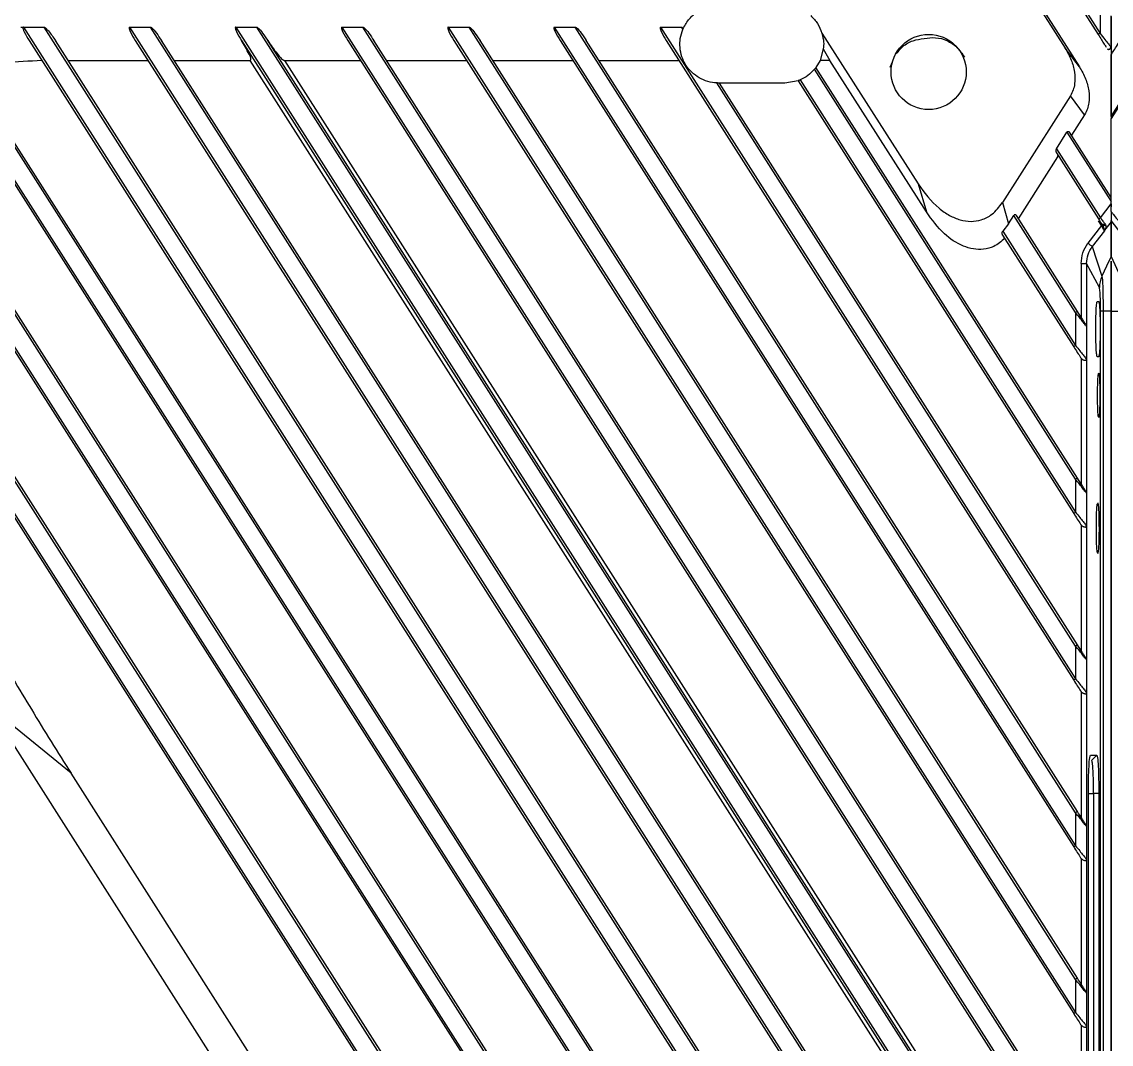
# Model space of a CAD drawing. Header units: millimetres. Extents: x 620 to 19791, y 2539 to 6969.
# Drawn here: x 5775.3 to 5873.9, y 3710.3 to 3802.7 of the extents above; entities that cross this region are included whole.
import ezdxf

# ---------------------------------------------------------------- set-up
doc = ezdxf.new("R2010")
doc.units = ezdxf.units.MM

# ---------------------------------------------------------------- blocks, each defined once
blk = doc.blocks.new('tugj')
at = {"color": 7, "linetype": 'Continuous', "lineweight": 25}
for p, q in [((12439.716, 5155.508), (12454.374, 5132.5)), ((12439.885, 5155.615), (12454.543, 5132.608)), ((12437.759, 5152.997), (12452.681, 5129.575)), ((12455.543, 5125.082), (12473.326, 5152.997)), ((12437.619, 5152.892), (12451.391, 5131.273)), ((12454.543, 5135.4), (12454.543, 5132.608)), ((12455.543, 5131.352), (12455.543, 5134.202)), ((12455.543, 5134.144), (12455.543, 5131.352)), ((12349.824, 5132.585), (12452.333, 4971.678)), ((12356.928, 5133.16), (12357.168, 5133.159)), ((12357.168, 5133.159), (12359.063, 5133.16)), ((12357.168, 5133.159), (12452.334, 4983.776)), ((12452.333, 4986.753), (12359.063, 5133.16)), ((12366.768, 5133.161), (12368.666, 5133.161)), ((12366.768, 5133.161), (12452.333, 4998.851)), ((12452.333, 5001.829), (12368.666, 5133.161)), ((12376.373, 5133.161), (12378.27, 5133.161)), ((12376.373, 5133.161), (12452.333, 5013.926)), ((12452.333, 5016.904), (12378.27, 5133.161)), ((12385.977, 5133.161), (12387.874, 5133.161)), ((12385.977, 5133.161), (12452.333, 5029.002)), ((12452.333, 5031.98), (12387.874, 5133.161)), ((12395.581, 5133.161), (12397.478, 5133.161)), ((12395.581, 5133.161), (12452.333, 5044.077)), ((12452.333, 5047.055), (12397.478, 5133.161)), ((12405.185, 5133.161), (12407.082, 5133.161)), ((12405.185, 5133.161), (12452.333, 5059.152)), ((12452.333, 5062.13), (12407.082, 5133.161)), ((12414.789, 5133.161), (12416.686, 5133.161)), ((12414.789, 5133.161), (12452.333, 5074.228)), ((12416.812, 5132.963), (12416.686, 5133.161)), ((12416.812, 5132.963), (12416.852, 5133.054)), ((12429.393, 5132.629), (12438.08, 5118.993)), ((12452.333, 4968.7), (12348.169, 5132.206)), ((12452.502, 4971.785), (12350.88, 5131.3)), ((12357.692, 5131.96), (12452.165, 4983.668)), ((12452.502, 4986.861), (12360.063, 5131.961)), ((12367.296, 5131.961), (12452.165, 4998.743)), ((12452.502, 5001.936), (12369.667, 5131.961)), ((12376.9, 5131.961), (12452.165, 5013.819)), ((12452.502, 5017.012), (12379.271, 5131.961)), ((12386.504, 5131.961), (12452.165, 5028.894)), ((12452.502, 5032.087), (12388.875, 5131.961)), ((12396.108, 5131.961), (12452.165, 5043.97)), ((12452.502, 5047.162), (12398.479, 5131.961)), ((12405.712, 5131.961), (12452.165, 5059.045)), ((12452.502, 5062.238), (12408.084, 5131.961)), ((12415.316, 5131.961), (12452.165, 5074.12)), ((12452.681, 5129.575), (12451.391, 5131.273)), ((12455.543, 5131.352), (12455.543, 5125.095)), ((12348.843, 5130.775), (12452.165, 4968.593)), ((12429.517, 5131.195), (12429.226, 5130.161)), ((12429.517, 5131.195), (12430.102, 5130.161)), ((12455.543, 5125.082), (12455.543, 5130.666)), ((12459.049, 5130.424), (12455.543, 5124.92)), ((12361.21, 5130.161), (12368.443, 5130.161)), ((12370.814, 5130.161), (12377.691, 5130.161)), ((12451.911, 5013.658), (12377.691, 5130.161)), ((12380.774, 5130.161), (12387.651, 5130.161)), ((12380.774, 5130.161), (12452.755, 5017.173)), ((12390.022, 5130.161), (12397.255, 5130.161)), ((12399.626, 5130.161), (12406.859, 5130.161)), ((12409.23, 5130.161), (12416.463, 5130.161)), ((12452.333, 5092.281), (12428.715, 5129.355)), ((12429.226, 5130.161), (12428.846, 5129.52)), ((12452.502, 5092.389), (12428.846, 5129.52)), ((12430.102, 5130.161), (12429.226, 5130.161)), ((12438.834, 5116.454), (12430.102, 5130.161)), ((12435.569, 5129.545), (12435.768, 5130.03)), ((12452.333, 4956.603), (12342.775, 5128.574)), ((12427.236, 5128.325), (12426.043, 5128.116)), ((12427.236, 5128.325), (12452.165, 5089.196)), ((12427.426, 5128.4), (12452.333, 5089.303)), ((12452.333, 4953.625), (12341.169, 5128.118)), ((12452.502, 4956.71), (12343.411, 5127.949)), ((12452.333, 5077.206), (12419.898, 5128.119)), ((12452.502, 5077.313), (12420.137, 5128.116)), ((12426.043, 5128.116), (12420.137, 5128.116)), ((12341.95, 5126.52), (12452.165, 4953.517)), ((12451.859, 5126.948), (12445.713, 5117.3)), ((12453.148, 5125.25), (12451.859, 5126.948)), ((12453.148, 5125.25), (12451.962, 5123.387)), ((12455.543, 5125.082), (12455.543, 5124.92)), ((12455.543, 5116.494), (12455.543, 5124.92)), ((12450.598, 5122.177), (12451.547, 5123.666)), ((12451.547, 5123.666), (12455.543, 5117.394)), ((12455.543, 5117.766), (12451.784, 5123.666)), ((12452.333, 4941.527), (12337.58, 5121.653)), ((12447.16, 5115.849), (12450.717, 5121.433)), ((12450.581, 5121.836), (12450.598, 5121.805)), ((12450.598, 5122.177), (12454.576, 5115.934)), ((12450.598, 5121.805), (12454.407, 5115.826)), ((12452.502, 4941.635), (12338.946, 5119.882)), ((12452.333, 4938.549), (12337.236, 5119.216)), ((12438.08, 5118.993), (12438.834, 5116.454)), ((12338.646, 5116.63), (12452.165, 4938.442)), ((12445.713, 5117.3), (12446.278, 5115.397)), ((12454.576, 5115.934), (12455.543, 5117.195)), ((12455.543, 5117.195), (12455.543, 5117.394)), ((12455.543, 5117.195), (12455.543, 5116.907)), ((12446.278, 5115.397), (12446.745, 5116.129)), ((12452.333, 5107.357), (12446.745, 5116.129)), ((12452.502, 5107.464), (12446.982, 5116.129)), ((12455.543, 5115.557), (12454.961, 5114.797)), ((12457.282, 5113.456), (12455.543, 5115.692)), ((12446.278, 5115.397), (12445.747, 5114.717)), ((12445.747, 5114.717), (12452.333, 5104.379)), ((12454.669, 5115.229), (12453.446, 5113.624)), ((12454.932, 5114.753), (12453.842, 5113.324)), ((12454.931, 5114.754), (12454.929, 5114.776)), ((12454.96, 5114.797), (12454.932, 5114.773)), ((12454.961, 5114.797), (12454.932, 5114.753)), ((12454.984, 5115.378), (12455.034, 5115.294)), ((12445.731, 5114.371), (12452.165, 5104.271)), ((12453.842, 5113.324), (12454.719, 5110.656)), ((12452.834, 5111.801), (12452.834, 5106.943)), ((12453.333, 5111.801), (12453.333, 5106.102)), ((12454.488, 5109.617), (12453.333, 5111.801)), ((12455.542, 5112.426), (12456.366, 5110.656)), ((12455.543, 5112.357), (12455.543, 5112.426)), ((12454.719, 5110.656), (12454.747, 5110.428)), ((12454.291, 5108.366), (12454.422, 5108.366)), ((12452.333, 5107.357), (12452.333, 5104.379)), ((12454.593, 4868.257), (12454.593, 5107.475)), ((12454.818, 5107.475), (12454.593, 5107.475)), ((12455.543, 5107.475), (12454.818, 5107.475)), ((12454.818, 5107.475), (12454.818, 4868.257)), ((12455.543, 5107.475), (12456.268, 5107.475)), ((12455.543, 4868.256), (12455.543, 5107.475)), ((12455.543, 5107.475), (12455.543, 4868.256)), ((12453.333, 5106.102), (12453.333, 5103.123)), ((12452.834, 5103.23), (12452.789, 5103.291)), ((12452.834, 5103.23), (12452.834, 5091.867)), ((12453.333, 5103.123), (12453.333, 5091.027)), ((12454.422, 5103.366), (12454.291, 5103.366)), ((12452.333, 5092.281), (12452.333, 5089.303)), ((12453.333, 5091.027), (12453.333, 5088.047)), ((12452.834, 5088.154), (12452.789, 5088.216)), ((12452.834, 5088.154), (12452.834, 5076.792)), ((12453.333, 5088.047), (12453.333, 5075.951)), ((12452.333, 5077.206), (12452.333, 5074.228)), ((12453.333, 5075.951), (12453.333, 5072.972)), ((12452.834, 5073.079), (12452.789, 5073.14)), ((12452.834, 5073.079), (12452.834, 5061.717)), ((12453.333, 5072.972), (12453.333, 5060.876)), ((12398.598, 5001.866), (12354.112, 5071.695)), ((12361.491, 5065.695), (12354.112, 5071.695)), ((12453.674, 5067.34), (12454.25, 5067.34)), ((12453.777, 5066.866), (12454.25, 5067.34)), ((12452.834, 4922.316), (12361.491, 5065.695)), ((12453.492, 5004.866), (12453.492, 5063.865)), ((12454.432, 5063.865), (12453.959, 5063.866)), ((12453.959, 5063.866), (12453.959, 5004.865)), ((12454.432, 5063.865), (12454.432, 5004.866)), ((12452.333, 5062.13), (12452.333, 5059.152)), ((12453.333, 5060.876), (12453.333, 5057.897)), ((12452.834, 5058.003), (12452.789, 5058.065)), ((12452.834, 5058.003), (12452.834, 5046.641)), ((12453.333, 5057.897), (12453.333, 5045.8)), ((12452.333, 5047.055), (12452.333, 5044.077)), ((12453.333, 5045.8), (12453.333, 5042.821)), ((12452.834, 5042.928), (12452.789, 5042.989)), ((12452.834, 5042.928), (12452.834, 5031.566)), ((12453.333, 5042.821), (12453.333, 5030.725))]:
    blk.add_line(p, q, dxfattribs=at)
at = {"color": 8, "linetype": 'Continuous', "lineweight": 25}
for p, q in [((12454.669, 5115.229), (12454.4, 5115.651)), ((12453.492, 5063.866), (12453.959, 5063.866))]:
    blk.add_line(p, q, dxfattribs=at)
at = {"color": 7, "linetype": 'Continuous', "lineweight": 25, "flags": 128}
for points in [[(12454.407, 5115.826), (12454.41, 5115.828), (12454.42, 5115.834), (12454.436, 5115.844), (12454.457, 5115.858), (12454.482, 5115.874), (12454.511, 5115.892), (12454.543, 5115.913), (12454.576, 5115.934)], [(12455.543, 5112.426), (12455.131, 5111.541), (12454.719, 5110.656)], [(12452.165, 5089.196), (12452.168, 5089.198), (12452.177, 5089.204), (12452.193, 5089.214), (12452.214, 5089.227), (12452.239, 5089.244), (12452.269, 5089.262), (12452.3, 5089.282), (12452.333, 5089.303)], [(12452.502, 5077.313), (12452.499, 5077.311), (12452.489, 5077.305), (12452.473, 5077.295), (12452.452, 5077.282), (12452.427, 5077.265), (12452.398, 5077.247), (12452.366, 5077.227), (12452.333, 5077.206)], [(12452.165, 5059.045), (12452.168, 5059.047), (12452.177, 5059.053), (12452.193, 5059.063), (12452.214, 5059.077), (12452.239, 5059.093), (12452.269, 5059.111), (12452.3, 5059.132), (12452.333, 5059.152)], [(12452.165, 5043.97), (12452.168, 5043.972), (12452.177, 5043.978), (12452.193, 5043.988), (12452.214, 5044.001), (12452.239, 5044.017), (12452.269, 5044.036), (12452.3, 5044.056), (12452.333, 5044.077)]]:
    blk.add_lwpolyline(points, dxfattribs=at)
at = {"color": 7, "linetype": 'Continuous', "lineweight": 25}
blk.add_circle((12439.043, 5129.116), 3.4, dxfattribs=at)
for points, knots in [([(12416.852, 5133.054), (12417.02, 5133.36), (12417.342, 5133.948), (12418.119, 5134.582), (12419.016, 5135.034), (12419.691, 5135.088), (12420.043, 5135.116)], [0, 0, 0, 0, 0.26106, 0.500391, 0.739404, 1, 1, 1, 1]), ([(12428.377, 5134.224), (12428.601, 5133.993), (12429.049, 5133.531), (12429.278, 5132.929), (12429.393, 5132.629)], [0, 0, 0, 0, 0.499996, 1, 1, 1, 1]), ([(12357.168, 5133.159), (12357.161, 5133.157), (12357.15, 5133.153), (12357.14, 5133.142), (12357.134, 5133.131), (12357.125, 5133.08), (12357.163, 5132.944), (12357.328, 5132.549), (12357.534, 5132.217), (12357.692, 5131.96)], [0, 0, 0, 0, 0.016921, 0.024253, 0.031357, 0.045216, 0.138911, 0.335369, 1, 1, 1, 1]), ([(12359.063, 5133.16), (12359.073, 5133.158), (12359.141, 5133.144), (12359.265, 5133.016), (12359.613, 5132.648), (12359.866, 5132.262), (12360.063, 5131.961)], [0, 0, 0, 0, 0.019704, 0.130074, 0.319679, 1, 1, 1, 1]), ([(12366.768, 5133.161), (12366.76, 5133.156), (12366.749, 5133.15), (12366.738, 5133.137), (12366.732, 5133.124), (12366.729, 5133.064), (12366.769, 5132.945), (12366.929, 5132.551), (12367.13, 5132.227), (12367.296, 5131.961)], [0, 0, 0, 0, 0.019696, 0.028163, 0.036209, 0.051522, 0.16048, 0.308579, 1, 1, 1, 1]), ([(12368.666, 5133.161), (12368.681, 5133.159), (12368.712, 5133.156), (12368.933, 5133.015), (12369.231, 5132.586), (12369.513, 5132.181), (12369.667, 5131.961)], [0, 0, 0, 0, 0.028461, 0.059006, 0.486057, 1, 1, 1, 1]), ([(12376.373, 5133.161), (12376.365, 5133.156), (12376.353, 5133.15), (12376.343, 5133.137), (12376.336, 5133.124), (12376.334, 5133.064), (12376.373, 5132.945), (12376.533, 5132.551), (12376.734, 5132.227), (12376.9, 5131.961)], [0, 0, 0, 0, 0.019678, 0.028145, 0.0362, 0.051514, 0.160476, 0.308567, 1, 1, 1, 1]), ([(12378.27, 5133.161), (12378.285, 5133.159), (12378.317, 5133.156), (12378.537, 5133.015), (12378.835, 5132.586), (12379.117, 5132.181), (12379.271, 5131.961)], [0, 0, 0, 0, 0.028479, 0.059007, 0.48607, 1, 1, 1, 1]), ([(12385.977, 5133.161), (12385.969, 5133.156), (12385.957, 5133.15), (12385.947, 5133.137), (12385.94, 5133.124), (12385.938, 5133.064), (12385.977, 5132.945), (12386.137, 5132.551), (12386.338, 5132.227), (12386.504, 5131.961)], [0, 0, 0, 0, 0.019696, 0.028163, 0.036209, 0.051522, 0.16048, 0.308579, 1, 1, 1, 1]), ([(12387.874, 5133.161), (12387.889, 5133.159), (12387.921, 5133.156), (12388.141, 5133.015), (12388.439, 5132.586), (12388.721, 5132.181), (12388.875, 5131.961)], [0, 0, 0, 0, 0.028461, 0.059006, 0.486057, 1, 1, 1, 1]), ([(12395.581, 5133.161), (12395.573, 5133.156), (12395.561, 5133.15), (12395.551, 5133.137), (12395.544, 5133.124), (12395.542, 5133.064), (12395.581, 5132.945), (12395.741, 5132.551), (12395.942, 5132.227), (12396.108, 5131.961)], [0, 0, 0, 0, 0.019678, 0.028145, 0.0362, 0.051514, 0.160476, 0.308567, 1, 1, 1, 1]), ([(12397.478, 5133.161), (12397.493, 5133.159), (12397.525, 5133.156), (12397.745, 5133.015), (12398.043, 5132.586), (12398.325, 5132.181), (12398.479, 5131.961)], [0, 0, 0, 0, 0.028479, 0.059007, 0.48607, 1, 1, 1, 1]), ([(12405.185, 5133.161), (12405.177, 5133.156), (12405.165, 5133.15), (12405.155, 5133.137), (12405.149, 5133.124), (12405.146, 5133.064), (12405.185, 5132.945), (12405.345, 5132.551), (12405.546, 5132.227), (12405.712, 5131.961)], [0, 0, 0, 0, 0.019696, 0.028163, 0.036209, 0.051522, 0.16048, 0.308579, 1, 1, 1, 1]), ([(12407.082, 5133.161), (12407.097, 5133.159), (12407.129, 5133.156), (12407.35, 5133.015), (12407.648, 5132.586), (12407.93, 5132.181), (12408.084, 5131.961)], [0, 0, 0, 0, 0.028461, 0.059006, 0.486057, 1, 1, 1, 1]), ([(12414.789, 5133.161), (12414.781, 5133.156), (12414.769, 5133.15), (12414.759, 5133.137), (12414.753, 5133.124), (12414.75, 5133.064), (12414.789, 5132.945), (12414.949, 5132.551), (12415.15, 5132.227), (12415.316, 5131.961)], [0, 0, 0, 0, 0.019678, 0.028145, 0.0362, 0.051514, 0.160476, 0.308567, 1, 1, 1, 1]), ([(12419.898, 5128.119), (12419.619, 5128.15), (12419.059, 5128.212), (12418.279, 5128.555), (12417.6, 5129.061), (12417.062, 5129.717), (12416.695, 5130.482), (12416.524, 5131.311), (12416.542, 5132.163), (12416.722, 5132.696), (12416.812, 5132.963)], [0, 0, 0, 0, 0.124998, 0.249998, 0.374997, 0.499999, 0.625, 0.75, 0.874999, 1, 1, 1, 1]), ([(12416.686, 5133.161), (12416.701, 5133.159), (12416.734, 5133.155), (12416.777, 5133.126), (12416.811, 5133.094), (12416.835, 5133.07), (12416.847, 5133.058), (12416.85, 5133.055), (12416.851, 5133.054), (12416.852, 5133.054), (12416.852, 5133.054)], [0, 0, 0, 0, 0.22483, 0.4848979, 0.7403259, 0.9285529, 0.9788971, 0.9930536, 0.9973877, 1, 1, 1, 1]), ([(12429.393, 5132.629), (12429.457, 5132.348), (12429.587, 5131.783), (12429.541, 5131.392), (12429.517, 5131.195)], [0, 0, 0, 0, 0.49641, 1, 1, 1, 1]), ([(12438.635, 5132.135), (12438.981, 5132.187), (12439.679, 5132.29), (12440.722, 5131.99), (12441.659, 5131.389), (12442.069, 5130.768), (12442.278, 5130.451)], [0, 0, 0, 0, 0.241489, 0.486466, 0.738115, 1, 1, 1, 1]), ([(12454.543, 5132.608), (12454.521, 5132.594), (12454.476, 5132.566), (12454.421, 5132.53), (12454.382, 5132.505), (12454.376, 5132.502), (12454.374, 5132.5)], [0, 0, 0, 0, 0.250008, 0.500015, 0.749988, 1, 1, 1, 1]), ([(12454.374, 5132.5), (12454.478, 5132.337), (12454.664, 5132.045), (12454.921, 5131.641), (12455.042, 5131.452), (12455.099, 5131.362)], [0, 0, 0, 0, 0.397401, 0.713943, 1, 1, 1, 1]), ([(12455.543, 5130.666), (12455.546, 5130.671), (12455.552, 5130.681), (12455.604, 5130.763), (12455.686, 5130.891), (12455.849, 5131.146), (12456.138, 5131.6), (12456.396, 5132.006), (12456.543, 5132.236)], [0, 0, 0, 0, 0.07756, 0.161491, 0.258162, 0.37152, 0.644887, 1, 1, 1, 1]), ([(12377.691, 5130.161), (12377.695, 5130.161), (12377.704, 5130.161), (12377.715, 5130.165), (12377.725, 5130.172), (12377.736, 5130.186), (12377.744, 5130.212), (12377.75, 5130.4), (12377.456, 5131.012), (12377.137, 5131.557), (12376.9, 5131.961)], [0, 0, 0, 0, 0.006371, 0.012183, 0.017821, 0.023738, 0.037754, 0.056227, 0.300884, 1, 1, 1, 1]), ([(12379.271, 5131.961), (12379.541, 5131.56), (12379.927, 5130.989), (12380.413, 5130.409), (12380.634, 5130.22), (12380.721, 5130.169), (12380.758, 5130.163), (12380.774, 5130.161)], [0, 0, 0, 0, 0.612481, 0.875281, 0.953429, 0.980186, 1, 1, 1, 1]), ([(12436.148, 5130.774), (12436.324, 5130.999), (12436.717, 5131.505), (12437.602, 5132.007), (12438.295, 5132.093), (12438.635, 5132.135)], [0, 0, 0, 0, 0.289943, 0.651679, 1, 1, 1, 1]), ([(12451.391, 5131.273), (12451.59, 5130.919), (12451.973, 5130.24), (12452.268, 5129.128), (12452.29, 5128.202), (12452.137, 5127.465), (12451.954, 5127.125), (12451.859, 5126.948)], [0, 0, 0, 0, 0.265758, 0.510552, 0.747401, 0.868764, 1, 1, 1, 1]), ([(12455.206, 5131.206), (12455.22, 5131.195), (12455.249, 5131.171), (12455.306, 5131.155), (12455.367, 5131.158), (12455.426, 5131.185), (12455.472, 5131.232), (12455.5, 5131.29), (12455.513, 5131.35), (12455.51, 5131.389), (12455.509, 5131.408)], [0, 0, 0, 0, 0.113514, 0.239872, 0.375647, 0.515149, 0.651713, 0.779781, 0.89615, 1, 1, 1, 1]), ([(12455.507, 5131.397), (12455.515, 5131.387), (12455.538, 5131.358), (12455.541, 5131.354), (12455.543, 5131.352)], [0, 0, 0, 0, 0.356731, 1, 1, 1, 1]), ([(12358.851, 5130.142), (12357.724, 5130.09), (12355.471, 5129.987), (12353.266, 5129.519), (12352.164, 5129.285)], [0, 0, 0, 0, 0.500298, 1, 1, 1, 1]), ([(12428.715, 5129.355), (12428.527, 5129.158), (12428.153, 5128.765), (12427.668, 5128.522), (12427.426, 5128.4)], [0, 0, 0, 0, 0.5000034, 1, 1, 1, 1]), ([(12428.846, 5129.52), (12428.845, 5129.518), (12428.842, 5129.514), (12428.826, 5129.494), (12428.808, 5129.47), (12428.784, 5129.438), (12428.752, 5129.399), (12428.728, 5129.371), (12428.715, 5129.355)], [0, 0, 0, 0, 0.230992, 0.356016, 0.487555, 0.65995, 0.80914, 1, 1, 1, 1]), ([(12452.681, 5129.575), (12452.88, 5129.224), (12453.266, 5128.547), (12453.556, 5127.433), (12453.579, 5126.504), (12453.429, 5125.766), (12453.244, 5125.426), (12453.148, 5125.25)], [0, 0, 0, 0, 0.2638017, 0.5105801, 0.7473813, 0.8687497, 1, 1, 1, 1]), ([(12427.426, 5128.4), (12427.401, 5128.39), (12427.352, 5128.369), (12427.29, 5128.345), (12427.254, 5128.332), (12427.238, 5128.326), (12427.237, 5128.326), (12427.236, 5128.325)], [0, 0, 0, 0, 0.251136, 0.502408, 0.745106, 0.871063, 1, 1, 1, 1]), ([(12420.043, 5128.116), (12420.023, 5128.116), (12419.978, 5128.116), (12419.927, 5128.118), (12419.898, 5128.119)], [0, 0, 0, 0, 0.441379, 1, 1, 1, 1]), ([(12420.137, 5128.116), (12420.136, 5128.115), (12420.133, 5128.115), (12420.113, 5128.115), (12420.083, 5128.115), (12420.057, 5128.115), (12420.043, 5128.116)], [0, 0, 0, 0, 0.251227, 0.496619, 0.727475, 1, 1, 1, 1]), ([(12451.547, 5123.666), (12451.557, 5123.681), (12451.575, 5123.708), (12451.609, 5123.735), (12451.643, 5123.745), (12451.686, 5123.744), (12451.74, 5123.724), (12451.769, 5123.686), (12451.784, 5123.666)], [0, 0, 0, 0, 0.1437223, 0.2649058, 0.3589069, 0.4736867, 0.7232949, 1, 1, 1, 1]), ([(12450.598, 5122.177), (12450.587, 5122.155), (12450.561, 5122.104), (12450.547, 5122.017), (12450.55, 5121.923), (12450.57, 5121.866), (12450.581, 5121.836)], [0, 0, 0, 0, 0.18873, 0.429006, 0.693897, 1, 1, 1, 1]), ([(12450.717, 5121.433), (12450.723, 5121.446), (12450.738, 5121.475), (12450.743, 5121.525), (12450.739, 5121.576), (12450.724, 5121.605), (12450.717, 5121.619)], [0, 0, 0, 0, 0.1995285, 0.4316166, 0.7144974, 1, 1, 1, 1]), ([(12438.08, 5118.993), (12438.661, 5118.201), (12439.471, 5117.098), (12440.889, 5116.134), (12441.867, 5115.715), (12442.859, 5115.554), (12443.862, 5115.709), (12444.911, 5116.246), (12445.422, 5116.918), (12445.713, 5117.3)], [0, 0, 0, 0, 0.3058604, 0.4260684, 0.5351693, 0.6391215, 0.7377225, 0.8505896, 1, 1, 1, 1]), ([(12455.543, 5117.394), (12455.543, 5117.449), (12455.544, 5117.54), (12455.542, 5117.645), (12455.543, 5117.705), (12455.543, 5117.74), (12455.543, 5117.762), (12455.543, 5117.765), (12455.543, 5117.766)], [0, 0, 0, 0, 0.3597436, 0.5955731, 0.7195568, 0.8257471, 0.9175048, 1, 1, 1, 1]), ([(12455.54, 5116.494), (12455.54, 5116.494), (12455.541, 5116.494), (12455.541, 5116.493), (12455.542, 5116.491), (12455.548, 5116.484), (12455.57, 5116.456), (12455.658, 5116.343), (12456.01, 5115.896), (12456.612, 5115.129), (12457.212, 5114.362), (12457.563, 5113.913), (12457.649, 5113.8), (12457.67, 5113.771), (12457.675, 5113.764), (12457.676, 5113.762), (12457.677, 5113.761), (12457.677, 5113.761), (12457.677, 5113.761), (12457.677, 5113.761), (12457.677, 5113.761), (12457.677, 5113.761)], [0, 0, 0, 0, 0.0000182, 0.0001591, 0.000557, 0.0020901, 0.0080688, 0.0316903, 0.1255832, 0.4999795, 0.8749481, 0.9687031, 0.9921486, 0.9980156, 0.9994835, 0.9998549, 0.9999514, 0.9999818, 0.9999914, 0.9999957, 1, 1, 1, 1]), ([(12455.543, 5116.494), (12455.543, 5116.399), (12455.543, 5116.218), (12455.543, 5115.97), (12455.543, 5115.804), (12455.543, 5115.716), (12455.543, 5115.7), (12455.543, 5115.692)], [0, 0, 0, 0, 0.286045, 0.548341, 0.786212, 0.89682, 1, 1, 1, 1]), ([(12445.923, 5114.069), (12445.611, 5113.792), (12445.052, 5113.295), (12444.014, 5113.049), (12443.07, 5113.082), (12441.814, 5113.448), (12440.244, 5114.515), (12439.337, 5115.762), (12438.834, 5116.454)], [0, 0, 0, 0, 0.142433, 0.255059, 0.359221, 0.46777, 0.704727, 1, 1, 1, 1]), ([(12446.982, 5116.129), (12446.966, 5116.149), (12446.937, 5116.186), (12446.883, 5116.207), (12446.84, 5116.206), (12446.806, 5116.197), (12446.773, 5116.17), (12446.755, 5116.143), (12446.745, 5116.129)], [0, 0, 0, 0, 0.29193, 0.52812, 0.642592, 0.735997, 0.854869, 1, 1, 1, 1]), ([(12454.407, 5115.826), (12454.462, 5115.74), (12454.573, 5115.566), (12454.664, 5115.423), (12454.71, 5115.351)], [0, 0, 0, 0, 0.500589, 1, 1, 1, 1]), ([(12454.576, 5115.934), (12454.65, 5115.832), (12454.799, 5115.629), (12454.922, 5115.462), (12454.984, 5115.378)], [0, 0, 0, 0, 0.4993639, 1, 1, 1, 1]), ([(12455.543, 5112.426), (12455.543, 5112.973), (12455.543, 5113.613), (12455.543, 5114.432), (12455.543, 5114.976), (12455.543, 5115.423), (12455.543, 5115.692)], [0, 0, 0, 0, 0.503553, 0.589135, 0.752665, 1, 1, 1, 1]), ([(12455.543, 5115.557), (12455.543, 5115.299), (12455.543, 5114.781), (12455.543, 5113.927), (12455.543, 5113.14), (12455.543, 5112.616), (12455.543, 5112.426)], [0, 0, 0, 0, 0.247913, 0.497848, 0.817733, 1, 1, 1, 1]), ([(12445.731, 5114.371), (12445.716, 5114.398), (12445.688, 5114.451), (12445.678, 5114.545), (12445.691, 5114.623), (12445.717, 5114.681), (12445.737, 5114.705), (12445.747, 5114.717)], [0, 0, 0, 0, 0.2782802, 0.5432175, 0.7806877, 0.8950488, 1, 1, 1, 1]), ([(12454.669, 5115.229), (12454.678, 5115.235), (12454.697, 5115.247), (12454.722, 5115.263), (12454.742, 5115.275), (12454.748, 5115.279), (12454.751, 5115.281)], [0, 0, 0, 0, 0.250021, 0.500028, 0.750024, 1, 1, 1, 1]), ([(12454.929, 5114.776), (12454.915, 5114.793), (12454.887, 5114.827), (12454.829, 5114.928), (12454.76, 5115.063), (12454.704, 5115.166), (12454.669, 5115.229)], [0, 0, 0, 0, 0.234098, 0.485811, 0.682716, 1, 1, 1, 1]), ([(12454.71, 5115.351), (12454.712, 5115.348), (12454.715, 5115.344), (12454.718, 5115.338), (12454.72, 5115.336), (12454.721, 5115.334), (12454.722, 5115.332), (12454.723, 5115.331), (12454.724, 5115.329), (12454.726, 5115.325), (12454.731, 5115.316), (12454.736, 5115.307), (12454.74, 5115.301), (12454.745, 5115.293), (12454.748, 5115.287), (12454.751, 5115.281)], [0, 0, 0, 0, 0.133921, 0.177122, 0.209497, 0.233787, 0.258794, 0.307775, 0.353011, 0.400896, 0.518357, 0.696192, 0.747448, 0.773931, 1, 1, 1, 1]), ([(12454.753, 5115.316), (12454.744, 5115.321), (12454.727, 5115.329), (12454.717, 5115.342), (12454.712, 5115.349)], [0, 0, 0, 0, 0.552735, 1, 1, 1, 1]), ([(12454.751, 5115.281), (12454.767, 5115.269), (12454.791, 5115.251), (12454.839, 5115.241), (12454.879, 5115.239), (12454.922, 5115.244), (12454.964, 5115.255), (12455.002, 5115.272), (12455.024, 5115.287), (12455.034, 5115.294)], [0, 0, 0, 0, 0.232207, 0.359682, 0.49137, 0.624236, 0.75513, 0.881149, 1, 1, 1, 1]), ([(12454.751, 5115.281), (12454.797, 5115.18), (12454.871, 5115.018), (12454.924, 5114.849), (12454.93, 5114.796), (12454.932, 5114.773)], [0, 0, 0, 0, 0.481491, 0.776946, 1, 1, 1, 1]), ([(12455.034, 5115.294), (12455.049, 5115.248), (12455.078, 5115.16), (12455.056, 5114.985), (12454.998, 5114.871), (12454.96, 5114.797)], [0, 0, 0, 0, 0.27284, 0.52877, 1, 1, 1, 1]), ([(12452.834, 5111.801), (12452.861, 5112.13), (12452.916, 5112.788), (12453.27, 5113.345), (12453.446, 5113.624)], [0, 0, 0, 0, 0.49999, 1, 1, 1, 1]), ([(12453.842, 5113.324), (12453.832, 5113.331), (12453.812, 5113.347), (12453.719, 5113.417), (12453.591, 5113.514), (12453.494, 5113.588), (12453.446, 5113.624)], [0, 0, 0, 0, 0.239414, 0.497145, 0.756452, 1, 1, 1, 1]), ([(12340.887, 5113.112), (12341.016, 5111.675), (12341.272, 5108.827), (12342.27, 5104.615), (12343.515, 5100.513), (12345.001, 5096.477), (12346.666, 5092.507), (12348.77, 5087.974), (12351.407, 5082.779), (12354.551, 5077.095), (12357.934, 5071.352), (12360.282, 5067.619), (12361.491, 5065.695)], [0, 0, 0, 0, 0.082893, 0.164199, 0.248341, 0.329369, 0.411417, 0.49587, 0.616703, 0.746396, 0.869316, 1, 1, 1, 1]), ([(12453.333, 5111.801), (12453.356, 5112.075), (12453.401, 5112.625), (12453.695, 5113.091), (12453.842, 5113.324)], [0, 0, 0, 0, 0.500221, 1, 1, 1, 1]), ([(12452.834, 5111.801), (12452.897, 5111.801), (12453.024, 5111.801), (12453.186, 5111.801), (12453.302, 5111.801), (12453.323, 5111.801), (12453.333, 5111.801)], [0, 0, 0, 0, 0.250005, 0.500001, 0.750001, 1, 1, 1, 1]), ([(12455.543, 5107.475), (12455.543, 5108.053), (12455.543, 5109.25), (12455.543, 5110.799), (12455.543, 5111.768), (12455.543, 5111.977), (12455.543, 5112.012)], [0, 0, 0, 0, 0.298207, 0.616574, 0.93494, 1, 1, 1, 1]), ([(12455.543, 5111.997), (12455.543, 5111.957), (12455.543, 5111.748), (12455.543, 5110.796), (12455.543, 5109.271), (12455.543, 5108.074), (12455.543, 5107.475)], [0, 0, 0, 0, 0.072204, 0.3812, 0.690221, 1, 1, 1, 1]), ([(12454.719, 5110.656), (12454.653, 5110.489), (12454.519, 5110.155), (12454.498, 5109.796), (12454.488, 5109.617)], [0, 0, 0, 0, 0.5, 1, 1, 1, 1]), ([(12454.593, 5107.475), (12454.591, 5107.746), (12454.588, 5108.287), (12454.564, 5108.977), (12454.529, 5109.474), (12454.502, 5109.569), (12454.488, 5109.617)], [0, 0, 0, 0, 0.2513493, 0.5021569, 0.7518734, 1, 1, 1, 1]), ([(12454.291, 5103.366), (12454.274, 5103.403), (12454.24, 5103.479), (12454.196, 5104.054), (12454.167, 5104.877), (12454.157, 5105.855), (12454.167, 5106.836), (12454.195, 5107.668), (12454.239, 5108.251), (12454.274, 5108.327), (12454.291, 5108.366)], [0, 0, 0, 0, 0.1254781, 0.2501353, 0.3738224, 0.4987156, 0.6235326, 0.7478732, 0.8738414, 1, 1, 1, 1]), ([(12454.422, 5108.366), (12454.439, 5108.328), (12454.473, 5108.252), (12454.517, 5107.677), (12454.546, 5106.854), (12454.556, 5105.876), (12454.546, 5104.894), (12454.518, 5104.063), (12454.474, 5103.48), (12454.439, 5103.404), (12454.422, 5103.366)], [0, 0, 0, 0, 0.1255, 0.250161, 0.373853, 0.498751, 0.623571, 0.747916, 0.873887, 1, 1, 1, 1]), ([(12452.502, 5107.464), (12452.499, 5107.462), (12452.494, 5107.459), (12452.455, 5107.434), (12452.399, 5107.399), (12452.355, 5107.371), (12452.333, 5107.357)], [0, 0, 0, 0, 0.249998, 0.500007, 0.749996, 1, 1, 1, 1]), ([(12453.333, 5106.102), (12453.326, 5106.109), (12453.312, 5106.124), (12453.235, 5106.23), (12453.124, 5106.363), (12452.951, 5106.582), (12452.685, 5106.91), (12452.458, 5107.199), (12452.333, 5107.357)], [0, 0, 0, 0, 0.098163, 0.217413, 0.343067, 0.459239, 0.704395, 1, 1, 1, 1]), ([(12453.255, 5106.281), (12453.235, 5106.313), (12453.193, 5106.379), (12453.079, 5106.558), (12452.853, 5106.913), (12452.643, 5107.243), (12452.502, 5107.464)], [0, 0, 0, 0, 0.115373, 0.245987, 0.496101, 1, 1, 1, 1]), ([(12453.255, 5106.281), (12453.277, 5106.248), (12453.317, 5106.186), (12453.328, 5106.128), (12453.333, 5106.102)], [0, 0, 0, 0, 0.5409877, 1, 1, 1, 1]), ([(12452.333, 5104.379), (12452.311, 5104.365), (12452.267, 5104.336), (12452.211, 5104.301), (12452.172, 5104.276), (12452.167, 5104.273), (12452.165, 5104.271)], [0, 0, 0, 0, 0.25001, 0.500027, 0.75, 1, 1, 1, 1]), ([(12452.165, 5104.271), (12452.275, 5104.098), (12452.494, 5103.753), (12452.691, 5103.444), (12452.789, 5103.291)], [0, 0, 0, 0, 0.502859, 1, 1, 1, 1]), ([(12452.333, 5104.379), (12452.461, 5104.217), (12452.693, 5103.923), (12452.964, 5103.593), (12453.131, 5103.372), (12453.245, 5103.236), (12453.306, 5103.156), (12453.328, 5103.119), (12453.331, 5103.122), (12453.333, 5103.123)], [0, 0, 0, 0, 0.3020722, 0.5506754, 0.665675, 0.787582, 0.9189876, 0.9644279, 1, 1, 1, 1]), ([(12452.834, 5103.23), (12452.859, 5103.203), (12452.908, 5103.151), (12453, 5103.095), (12453.093, 5103.06), (12453.175, 5103.042), (12453.24, 5103.038), (12453.285, 5103.051), (12453.32, 5103.082), (12453.328, 5103.108), (12453.333, 5103.123)], [0, 0, 0, 0, 0.134903, 0.261921, 0.39465, 0.52845, 0.642532, 0.748185, 0.855372, 1, 1, 1, 1]), ([(12454.422, 5097.866), (12454.408, 5097.896), (12454.381, 5097.956), (12454.346, 5098.417), (12454.323, 5099.074), (12454.314, 5099.857), (12454.322, 5100.642), (12454.346, 5101.311), (12454.375, 5101.682), (12454.401, 5101.844), (12454.415, 5101.858), (12454.422, 5101.865)], [0, 0, 0, 0, 0.125441, 0.24983, 0.373603, 0.498413, 0.62314, 0.747559, 0.873244, 0.936089, 1, 1, 1, 1]), ([(12454.422, 5101.865), (12454.436, 5101.835), (12454.463, 5101.775), (12454.498, 5101.314), (12454.521, 5100.657), (12454.53, 5099.874), (12454.522, 5099.09), (12454.498, 5098.42), (12454.469, 5098.049), (12454.443, 5097.887), (12454.429, 5097.873), (12454.422, 5097.866)], [0, 0, 0, 0, 0.1254407, 0.2498295, 0.3736033, 0.498413, 0.6231396, 0.7475592, 0.8732437, 0.9360892, 1, 1, 1, 1]), ([(12452.502, 5092.389), (12452.499, 5092.387), (12452.494, 5092.384), (12452.455, 5092.359), (12452.399, 5092.323), (12452.355, 5092.295), (12452.333, 5092.281)], [0, 0, 0, 0, 0.249993, 0.499999, 0.749986, 1, 1, 1, 1]), ([(12453.333, 5091.027), (12453.326, 5091.033), (12453.312, 5091.049), (12453.235, 5091.155), (12453.124, 5091.288), (12452.951, 5091.507), (12452.685, 5091.835), (12452.458, 5092.123), (12452.333, 5092.281)], [0, 0, 0, 0, 0.098062, 0.217261, 0.342942, 0.459129, 0.70437, 1, 1, 1, 1]), ([(12453.255, 5091.206), (12453.235, 5091.237), (12453.193, 5091.304), (12453.079, 5091.482), (12452.853, 5091.837), (12452.643, 5092.168), (12452.502, 5092.389)], [0, 0, 0, 0, 0.115373, 0.245987, 0.496101, 1, 1, 1, 1]), ([(12453.255, 5091.206), (12453.277, 5091.173), (12453.317, 5091.111), (12453.328, 5091.053), (12453.333, 5091.027)], [0, 0, 0, 0, 0.541521, 1, 1, 1, 1]), ([(12454.329, 5085.566), (12454.314, 5085.601), (12454.282, 5085.67), (12454.242, 5086.199), (12454.215, 5086.956), (12454.206, 5087.855), (12454.215, 5088.761), (12454.242, 5089.516), (12454.274, 5089.987), (12454.298, 5090.051), (12454.305, 5090.072)], [0, 0, 0, 0, 0.1343193, 0.2678161, 0.4002847, 0.5340429, 0.6677182, 0.8008865, 0.9357872, 1, 1, 1, 1]), ([(12454.329, 5090.165), (12454.345, 5090.13), (12454.377, 5090.061), (12454.417, 5089.532), (12454.443, 5088.775), (12454.453, 5087.875), (12454.444, 5086.972), (12454.417, 5086.208), (12454.377, 5085.672), (12454.345, 5085.601), (12454.329, 5085.566)], [0, 0, 0, 0, 0.125437, 0.250107, 0.373815, 0.498729, 0.623565, 0.747927, 0.873908, 1, 1, 1, 1]), ([(12452.165, 5089.196), (12452.275, 5089.023), (12452.494, 5088.678), (12452.691, 5088.369), (12452.789, 5088.216)], [0, 0, 0, 0, 0.502859, 1, 1, 1, 1]), ([(12452.333, 5089.303), (12452.461, 5089.142), (12452.693, 5088.847), (12452.964, 5088.518), (12453.131, 5088.296), (12453.245, 5088.161), (12453.306, 5088.081), (12453.328, 5088.043), (12453.331, 5088.046), (12453.333, 5088.047)], [0, 0, 0, 0, 0.30207, 0.550674, 0.66567, 0.787576, 0.918982, 0.964421, 1, 1, 1, 1]), ([(12452.834, 5088.154), (12452.859, 5088.127), (12452.908, 5088.075), (12453, 5088.019), (12453.093, 5087.985), (12453.175, 5087.967), (12453.24, 5087.963), (12453.285, 5087.976), (12453.32, 5088.007), (12453.328, 5088.033), (12453.333, 5088.047)], [0, 0, 0, 0, 0.134907, 0.2619174, 0.3946437, 0.5284387, 0.6425183, 0.7481746, 0.8553862, 1, 1, 1, 1]), ([(12453.333, 5075.951), (12453.326, 5075.958), (12453.312, 5075.973), (12453.235, 5076.079), (12453.124, 5076.212), (12452.951, 5076.431), (12452.685, 5076.759), (12452.458, 5077.048), (12452.333, 5077.206)], [0, 0, 0, 0, 0.098062, 0.21726, 0.34294, 0.45913, 0.704367, 1, 1, 1, 1]), ([(12453.255, 5076.131), (12453.235, 5076.162), (12453.193, 5076.229), (12453.079, 5076.407), (12452.853, 5076.762), (12452.643, 5077.092), (12452.502, 5077.313)], [0, 0, 0, 0, 0.115373, 0.245985, 0.496104, 1, 1, 1, 1]), ([(12453.255, 5076.131), (12453.277, 5076.097), (12453.317, 5076.035), (12453.328, 5075.978), (12453.333, 5075.951)], [0, 0, 0, 0, 0.541535, 1, 1, 1, 1]), ([(12452.333, 5074.228), (12452.311, 5074.214), (12452.267, 5074.186), (12452.211, 5074.15), (12452.172, 5074.125), (12452.167, 5074.122), (12452.165, 5074.12)], [0, 0, 0, 0, 0.249999, 0.500017, 0.749999, 1, 1, 1, 1]), ([(12452.165, 5074.12), (12452.275, 5073.947), (12452.494, 5073.603), (12452.691, 5073.294), (12452.789, 5073.14)], [0, 0, 0, 0, 0.502857, 1, 1, 1, 1]), ([(12452.333, 5074.228), (12452.461, 5074.066), (12452.693, 5073.772), (12452.964, 5073.443), (12453.131, 5073.221), (12453.245, 5073.086), (12453.306, 5073.006), (12453.328, 5072.968), (12453.331, 5072.971), (12453.333, 5072.972)], [0, 0, 0, 0, 0.302067, 0.550672, 0.665668, 0.787576, 0.918981, 0.964421, 1, 1, 1, 1]), ([(12452.834, 5073.079), (12452.859, 5073.052), (12452.908, 5073), (12453, 5072.944), (12453.093, 5072.91), (12453.175, 5072.891), (12453.24, 5072.887), (12453.285, 5072.901), (12453.32, 5072.931), (12453.328, 5072.957), (12453.333, 5072.972)], [0, 0, 0, 0, 0.134907, 0.261917, 0.394643, 0.528439, 0.642518, 0.748174, 0.855383, 1, 1, 1, 1]), ([(12453.492, 5063.865), (12453.495, 5064.314), (12453.5, 5065.223), (12453.542, 5066.384), (12453.603, 5067.182), (12453.651, 5067.288), (12453.674, 5067.34)], [0, 0, 0, 0, 0.246594, 0.499973, 0.753386, 1, 1, 1, 1]), ([(12454.25, 5067.34), (12454.274, 5067.288), (12454.321, 5067.182), (12454.382, 5066.384), (12454.424, 5065.224), (12454.43, 5064.314), (12454.432, 5063.865)], [0, 0, 0, 0, 0.246579, 0.499961, 0.753347, 1, 1, 1, 1]), ([(12453.959, 5063.866), (12453.958, 5064.072), (12453.958, 5064.471), (12453.947, 5065.046), (12453.928, 5065.587), (12453.897, 5066.179), (12453.867, 5066.523), (12453.838, 5066.697), (12453.815, 5066.82), (12453.793, 5066.846), (12453.777, 5066.866)], [0, 0, 0, 0, 0.13099, 0.254123, 0.382192, 0.521229, 0.748531, 0.776108, 0.827291, 1, 1, 1, 1]), ([(12452.502, 5062.238), (12452.499, 5062.236), (12452.494, 5062.233), (12452.455, 5062.208), (12452.399, 5062.173), (12452.355, 5062.144), (12452.333, 5062.13)], [0, 0, 0, 0, 0.249998, 0.500007, 0.749996, 1, 1, 1, 1]), ([(12453.333, 5060.876), (12453.326, 5060.883), (12453.312, 5060.898), (12453.235, 5061.004), (12453.124, 5061.137), (12452.951, 5061.356), (12452.685, 5061.684), (12452.458, 5061.973), (12452.333, 5062.13)], [0, 0, 0, 0, 0.098062, 0.21726, 0.34294, 0.45913, 0.704367, 1, 1, 1, 1]), ([(12453.255, 5061.055), (12453.235, 5061.087), (12453.193, 5061.153), (12453.079, 5061.331), (12452.853, 5061.686), (12452.643, 5062.017), (12452.502, 5062.238)], [0, 0, 0, 0, 0.115371, 0.245985, 0.4961, 1, 1, 1, 1]), ([(12453.255, 5061.055), (12453.277, 5061.022), (12453.317, 5060.96), (12453.328, 5060.902), (12453.333, 5060.876)], [0, 0, 0, 0, 0.541535, 1, 1, 1, 1]), ([(12452.165, 5059.045), (12452.275, 5058.872), (12452.494, 5058.527), (12452.691, 5058.218), (12452.789, 5058.065)], [0, 0, 0, 0, 0.502859, 1, 1, 1, 1]), ([(12452.333, 5059.152), (12452.461, 5058.991), (12452.693, 5058.696), (12452.964, 5058.367), (12453.131, 5058.146), (12453.245, 5058.01), (12453.306, 5057.93), (12453.328, 5057.892), (12453.331, 5057.895), (12453.333, 5057.897)], [0, 0, 0, 0, 0.30207, 0.550671, 0.66567, 0.787576, 0.918981, 0.964421, 1, 1, 1, 1]), ([(12452.834, 5058.003), (12452.859, 5057.977), (12452.908, 5057.924), (12453, 5057.868), (12453.093, 5057.834), (12453.175, 5057.816), (12453.24, 5057.812), (12453.285, 5057.825), (12453.32, 5057.856), (12453.328, 5057.882), (12453.333, 5057.897)], [0, 0, 0, 0, 0.134901, 0.261917, 0.394643, 0.528439, 0.642518, 0.748174, 0.855386, 1, 1, 1, 1]), ([(12452.502, 5047.162), (12452.499, 5047.161), (12452.494, 5047.158), (12452.455, 5047.133), (12452.399, 5047.097), (12452.355, 5047.069), (12452.333, 5047.055)], [0, 0, 0, 0, 0.249997, 0.500002, 0.749991, 1, 1, 1, 1]), ([(12453.333, 5045.8), (12453.326, 5045.807), (12453.312, 5045.823), (12453.235, 5045.929), (12453.124, 5046.061), (12452.951, 5046.281), (12452.685, 5046.608), (12452.458, 5046.897), (12452.333, 5047.055)], [0, 0, 0, 0, 0.098062, 0.21726, 0.34294, 0.45913, 0.704369, 1, 1, 1, 1]), ([(12453.255, 5045.98), (12453.235, 5046.011), (12453.193, 5046.078), (12453.079, 5046.256), (12452.853, 5046.611), (12452.643, 5046.942), (12452.502, 5047.162)], [0, 0, 0, 0, 0.115373, 0.245988, 0.496102, 1, 1, 1, 1]), ([(12453.255, 5045.98), (12453.277, 5045.946), (12453.317, 5045.885), (12453.328, 5045.827), (12453.333, 5045.8)], [0, 0, 0, 0, 0.541525, 1, 1, 1, 1]), ([(12452.165, 5043.97), (12452.275, 5043.796), (12452.494, 5043.452), (12452.691, 5043.143), (12452.789, 5042.989)], [0, 0, 0, 0, 0.502858, 1, 1, 1, 1]), ([(12452.333, 5044.077), (12452.461, 5043.916), (12452.693, 5043.621), (12452.964, 5043.292), (12453.131, 5043.07), (12453.245, 5042.935), (12453.306, 5042.855), (12453.328, 5042.817), (12453.331, 5042.82), (12453.333, 5042.821)], [0, 0, 0, 0, 0.302069, 0.550672, 0.665669, 0.787576, 0.918981, 0.964419, 1, 1, 1, 1]), ([(12452.834, 5042.928), (12452.859, 5042.901), (12452.908, 5042.849), (12453, 5042.793), (12453.093, 5042.759), (12453.175, 5042.741), (12453.24, 5042.737), (12453.285, 5042.75), (12453.32, 5042.78), (12453.328, 5042.806), (12453.333, 5042.821)], [0, 0, 0, 0, 0.134904, 0.261917, 0.394643, 0.528441, 0.64252, 0.748172, 0.855374, 1, 1, 1, 1])]:
    blk.add_open_spline(points, degree=3, knots=knots, dxfattribs=at)
at = {"color": 8, "linetype": 'Continuous', "lineweight": 25}
for points, knots in [([(12454.543, 5132.608), (12454.693, 5132.419), (12454.961, 5132.083), (12455.255, 5131.714), (12455.41, 5131.519), (12455.479, 5131.432), (12455.5, 5131.405), (12455.507, 5131.397)], [0, 0, 0, 0, 0.400794, 0.711882, 0.840382, 0.953761, 1, 1, 1, 1]), ([(12454.984, 5115.378), (12454.973, 5115.37), (12454.951, 5115.352), (12454.912, 5115.331), (12454.87, 5115.314), (12454.827, 5115.306), (12454.787, 5115.306), (12454.764, 5115.313), (12454.753, 5115.316)], [0, 0, 0, 0, 0.149135, 0.310168, 0.480151, 0.655105, 0.829973, 1, 1, 1, 1]), ([(12454.747, 5110.428), (12454.749, 5110.417), (12454.762, 5110.313), (12454.786, 5109.772), (12454.806, 5108.961), (12454.816, 5108.145), (12454.817, 5107.701), (12454.818, 5107.475)], [0, 0, 0, 0, 0.0370625, 0.3292669, 0.6496617, 0.8213158, 1, 1, 1, 1])]:
    blk.add_open_spline(points, degree=3, knots=knots, dxfattribs=at)

msp = doc.modelspace()

# ---------------------------------------------------------------- block references
msp.add_blockref('tugj', (-6581.6851, -1330.91272))

doc.saveas('drawing.dxf')
